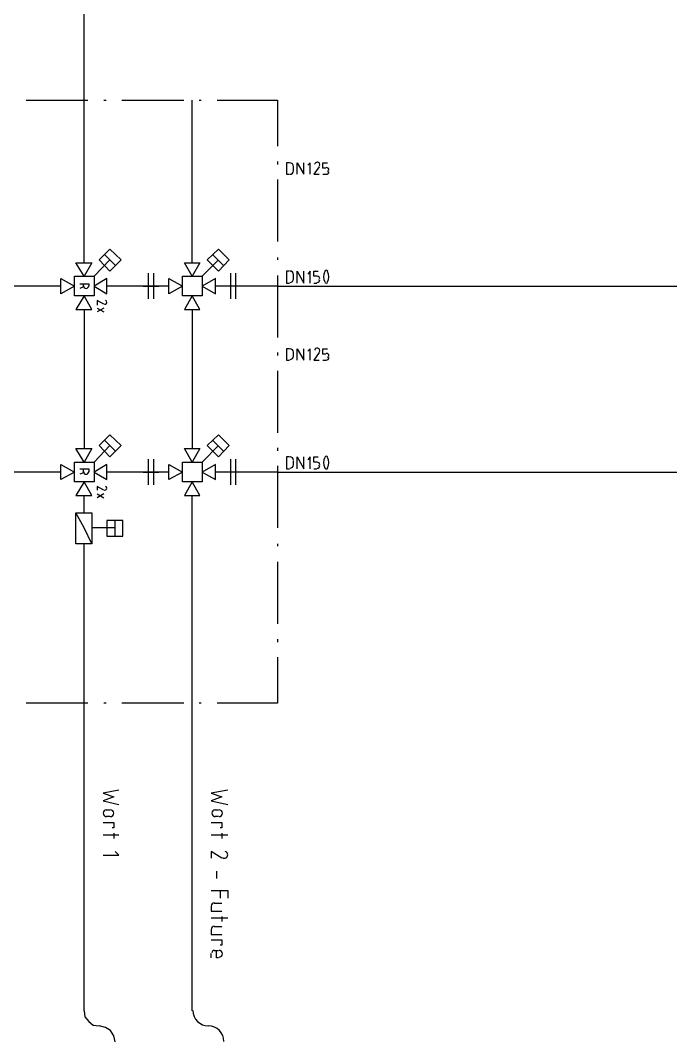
# Model space of a CAD drawing. Header units: millimetres. Extents: x 0 to 33.1, y 1.5 to 45.3.
# Drawn here: x 6.694 to 8.129, y 32.633 to 34.886 of the extents above; entities that cross this region are included whole.
import ezdxf

# ---------------------------------------------------------------- set-up
doc = ezdxf.new("R2010")
doc.units = ezdxf.units.MM
doc.header["$MEASUREMENT"] = 0
doc.layers.get('0').update_dxf_attribs({"linetype": 'CONTINUOUS'})

msp = doc.modelspace()

# ---------------------------------------------------------------- linework, layer by layer
at = {"color": 52, "linetype": 'Continuous'}
for p, q in [((6.83442, 34.7094), (6.83442, 35.2711)), ((6.83442, 34.3511), (6.83442, 34.7094)), ((6.83442, 34.2478), (6.83442, 33.9411)), ((6.83442, 32.7011), (6.83442, 33.6561)), ((6.83442, 32.7011), (6.83442, 32.7011)), ((6.83442, 32.7011), (6.8361, 32.6878)), ((6.8361, 32.6878), (6.84446, 32.6778)), ((6.84446, 32.6778), (6.85444, 32.6694)), ((6.85444, 32.6694), (6.86778, 32.6678)), ((6.88113, 32.6644), (6.86778, 32.6678)), ((6.89279, 32.6578), (6.88113, 32.6644)), ((6.89947, 32.6461), (6.89279, 32.6578)), ((6.90278, 32.6328), (6.89947, 32.6461))]:
    msp.add_line(p, q, dxfattribs=at)
at = {"color": 0, "linetype": 'Continuous'}
for p, q in [((6.70611, 34.7094), (6.84278, 34.7094)), ((6.87776, 34.7094), (6.88276, 34.7094)), ((6.91775, 34.7094), (7.05447, 34.7094)), ((7.08778, 34.7094), (7.09278, 34.7094)), ((7.12776, 34.7094), (7.26113, 34.7094)), ((7.26113, 34.7094), (7.26113, 34.6078)), ((7.26113, 34.5744), (7.26113, 34.5678)), ((7.28776, 34.5711), (7.28108, 34.5711)), ((7.28108, 34.5711), (7.28108, 34.5461)), ((7.29611, 34.5528), (7.29611, 34.5628)), ((7.30447, 34.5461), (7.30447, 34.5711)), ((7.30447, 34.5711), (7.31944, 34.5461)), ((7.31944, 34.5461), (7.31944, 34.5711)), ((7.33279, 34.5711), (7.32781, 34.5661)), ((7.33279, 34.5461), (7.33279, 34.5711)), ((7.35275, 34.5628), (7.3411, 34.5461)), ((7.36111, 34.5594), (7.36111, 34.5711)), ((7.36111, 34.5711), (7.3711, 34.5711)), ((7.36778, 34.5594), (7.36111, 34.5594)), ((7.37278, 34.5511), (7.37278, 34.5544)), ((7.26113, 34.5344), (7.26113, 34.3978)), ((7.28108, 34.5461), (7.28776, 34.5461)), ((7.3411, 34.5461), (7.35275, 34.5461)), ((7.36111, 34.5461), (7.36778, 34.5461)), ((6.89111, 34.3811), (6.86778, 34.3578)), ((6.91613, 34.3578), (6.89111, 34.3811)), ((6.83442, 34.3211), (6.81614, 34.3511)), ((6.81614, 34.3511), (6.85113, 34.3511)), ((6.85113, 34.3511), (6.83442, 34.3211)), ((6.89111, 34.3578), (6.85612, 34.3211)), ((6.86778, 34.3578), (6.89111, 34.3328)), ((6.90446, 34.3444), (6.87944, 34.3694)), ((6.89111, 34.3328), (6.91613, 34.3578)), ((7.26113, 34.3628), (7.26113, 34.3578)), ((6.97613, 34.2994), (6.97613, 34.3278)), ((6.98779, 34.2994), (6.98779, 34.3278)), ((7.15776, 34.2994), (7.15776, 34.3278)), ((7.16943, 34.2994), (7.16943, 34.3278)), ((7.28776, 34.3328), (7.28108, 34.3328)), ((7.28108, 34.3328), (7.28108, 34.3061)), ((7.30447, 34.3061), (7.30447, 34.3328)), ((7.30447, 34.3328), (7.31944, 34.3061)), ((7.31944, 34.3061), (7.31944, 34.3328)), ((7.33279, 34.3328), (7.32781, 34.3261)), ((7.33279, 34.3061), (7.33279, 34.3328)), ((7.3411, 34.3211), (7.3411, 34.3328)), ((7.3411, 34.3328), (7.35113, 34.3328)), ((6.78276, 34.2828), (6.78276, 34.3161)), ((6.78276, 34.3161), (6.81278, 34.2994)), ((6.81278, 34.2778), (6.81278, 34.3211)), ((6.81278, 34.3211), (6.85612, 34.3211)), ((6.82443, 34.3044), (6.84446, 34.3044)), ((6.83279, 34.2994), (6.83279, 34.3044)), ((6.84446, 34.3044), (6.84446, 34.2994)), ((6.85612, 34.3211), (6.85612, 34.2778)), ((6.88444, 34.3161), (6.85612, 34.2994)), ((6.88444, 34.2828), (6.88444, 34.3161)), ((7.26113, 34.3228), (7.26113, 34.1861)), ((7.28108, 34.3061), (7.28776, 34.3061)), ((7.29611, 34.3144), (7.29611, 34.3244)), ((7.34776, 34.3211), (7.3411, 34.3211)), ((7.3411, 34.3061), (7.34776, 34.3061)), ((7.35275, 34.3128), (7.35275, 34.3144)), ((6.81278, 34.2994), (6.78276, 34.2828)), ((6.83279, 34.2978), (6.82443, 34.2944)), ((6.85612, 34.2994), (6.88444, 34.2828)), ((6.96446, 34.2994), (6.99946, 34.2994)), ((6.97613, 34.2711), (6.97613, 34.2994)), ((6.98779, 34.2711), (6.98779, 34.2994)), ((7.1811, 34.2994), (7.14779, 34.2994)), ((7.15776, 34.2711), (7.15776, 34.2994)), ((7.16943, 34.2711), (7.16943, 34.2994)), ((6.85612, 34.2778), (6.81278, 34.2778)), ((6.83442, 34.2778), (6.81614, 34.2478)), ((6.85113, 34.2478), (6.83442, 34.2778)), ((6.87776, 34.2594), (6.86279, 34.2678)), ((6.86279, 34.2678), (6.86279, 34.2578)), ((6.81614, 34.2478), (6.85113, 34.2478)), ((6.86279, 34.2511), (6.87776, 34.2428)), ((6.87776, 34.2511), (6.86279, 34.2428)), ((7.26113, 34.1528), (7.26113, 34.1461)), ((7.28776, 34.1611), (7.28108, 34.1611)), ((7.28108, 34.1611), (7.28108, 34.1361)), ((7.29611, 34.1444), (7.29611, 34.1528)), ((7.30447, 34.1361), (7.30447, 34.1611)), ((7.30447, 34.1611), (7.31944, 34.1361)), ((7.31944, 34.1361), (7.31944, 34.1611)), ((7.33279, 34.1611), (7.32781, 34.1561)), ((7.33279, 34.1361), (7.33279, 34.1611)), ((7.35275, 34.1528), (7.3411, 34.1361)), ((7.36111, 34.1494), (7.36111, 34.1611)), ((7.36111, 34.1611), (7.3711, 34.1611)), ((7.36778, 34.1494), (7.36111, 34.1494)), ((7.28108, 34.1361), (7.28776, 34.1361)), ((7.3411, 34.1361), (7.35275, 34.1361)), ((7.36111, 34.1361), (7.36778, 34.1361)), ((7.37278, 34.1411), (7.37278, 34.1444)), ((7.26113, 34.1128), (7.26113, 33.9761)), ((6.89111, 33.9711), (6.86778, 33.9478)), ((6.91613, 33.9478), (6.89111, 33.9711)), ((6.89111, 33.9478), (6.85612, 33.9111)), ((6.86778, 33.9478), (6.89111, 33.9228)), ((6.90446, 33.9344), (6.87944, 33.9594)), ((6.89111, 33.9228), (6.91613, 33.9478)), ((7.26113, 33.9428), (7.26113, 33.9361)), ((6.83442, 33.9111), (6.81614, 33.9411)), ((6.81614, 33.9411), (6.85113, 33.9411)), ((6.85113, 33.9411), (6.83442, 33.9111)), ((7.28776, 33.9228), (7.28108, 33.9228)), ((7.28108, 33.9228), (7.28108, 33.8961)), ((7.30447, 33.8961), (7.30447, 33.9228)), ((7.30447, 33.9228), (7.31944, 33.8961)), ((7.31944, 33.8961), (7.31944, 33.9228)), ((7.33279, 33.9228), (7.32781, 33.9161)), ((7.33279, 33.8961), (7.33279, 33.9228)), ((7.3411, 33.9111), (7.3411, 33.9228)), ((7.3411, 33.9228), (7.35113, 33.9228)), ((6.78276, 33.8728), (6.78276, 33.9061)), ((6.78276, 33.9061), (6.81278, 33.8894)), ((6.81278, 33.8678), (6.81278, 33.9111)), ((6.81278, 33.9111), (6.85612, 33.9111)), ((6.85612, 33.9111), (6.85612, 33.8678)), ((6.88444, 33.9061), (6.85612, 33.8894)), ((6.88444, 33.8728), (6.88444, 33.9061)), ((6.97613, 33.8894), (6.97613, 33.9178)), ((6.98779, 33.8894), (6.98779, 33.9178)), ((7.15776, 33.8894), (7.15776, 33.9178)), ((7.16943, 33.8894), (7.16943, 33.9178)), ((7.26113, 33.9028), (7.26113, 33.7661)), ((7.29611, 33.9044), (7.29611, 33.9144)), ((7.34776, 33.9111), (7.3411, 33.9111)), ((7.35275, 33.9028), (7.35275, 33.9044)), ((6.81278, 33.8894), (6.78276, 33.8728)), ((6.82443, 33.8961), (6.84446, 33.8961)), ((6.83279, 33.8878), (6.82443, 33.8844)), ((6.83279, 33.8894), (6.83279, 33.8961)), ((6.84446, 33.8961), (6.84446, 33.8894)), ((6.85612, 33.8894), (6.88444, 33.8728)), ((6.96446, 33.8894), (6.99946, 33.8894)), ((6.97613, 33.8611), (6.97613, 33.8894)), ((6.98779, 33.8611), (6.98779, 33.8894)), ((7.1811, 33.8894), (7.14779, 33.8894)), ((7.15776, 33.8611), (7.15776, 33.8894)), ((7.16943, 33.8611), (7.16943, 33.8894)), ((7.28108, 33.8961), (7.28776, 33.8961)), ((7.3411, 33.8961), (7.34776, 33.8961)), ((6.85612, 33.8678), (6.81278, 33.8678)), ((6.83442, 33.8678), (6.81614, 33.8378)), ((6.85113, 33.8378), (6.83442, 33.8678)), ((6.87776, 33.8494), (6.86279, 33.8578)), ((6.86279, 33.8578), (6.86279, 33.8494)), ((6.81614, 33.8378), (6.85113, 33.8378)), ((6.86279, 33.8411), (6.87776, 33.8328)), ((6.87776, 33.8411), (6.86279, 33.8328)), ((6.83442, 33.7661), (6.81614, 33.7994)), ((6.81614, 33.7311), (6.81614, 33.7994)), ((6.81614, 33.7994), (6.85113, 33.7994)), ((6.85113, 33.7994), (6.85113, 33.7311)), ((6.85113, 33.7311), (6.83442, 33.7661)), ((6.90278, 33.7661), (6.85113, 33.7661)), ((6.91943, 33.7828), (6.88444, 33.7828)), ((6.88444, 33.7828), (6.88444, 33.7478)), ((6.90278, 33.7478), (6.90278, 33.7828)), ((6.91943, 33.7478), (6.91943, 33.7828)), ((6.88444, 33.7478), (6.91943, 33.7478)), ((6.85113, 33.7311), (6.81614, 33.7311)), ((7.26113, 33.7311), (7.26113, 33.7261)), ((7.26113, 33.6911), (7.26113, 33.5544)), ((7.26113, 33.5211), (7.26113, 33.5144)), ((7.26113, 33.4811), (7.26113, 33.3794)), ((6.84278, 33.3794), (6.70611, 33.3794)), ((6.88276, 33.3794), (6.87776, 33.3794)), ((7.05447, 33.3794), (6.91775, 33.3794)), ((7.09278, 33.3794), (7.08778, 33.3794)), ((7.26113, 33.3794), (7.12776, 33.3794)), ((6.91114, 33.1878), (6.87608, 33.1811)), ((6.87608, 33.1811), (6.89947, 33.1728)), ((7.1511, 33.1878), (7.11442, 33.1811)), ((7.11442, 33.1811), (7.13781, 33.1728)), ((6.89947, 33.1728), (6.87608, 33.1644)), ((6.87608, 33.1644), (6.91114, 33.1561)), ((7.13781, 33.1728), (7.11442, 33.1644)), ((7.11442, 33.1644), (7.1511, 33.1561)), ((6.88276, 33.1444), (6.89111, 33.1444)), ((7.12278, 33.1444), (7.13112, 33.1444)), ((6.87608, 33.1161), (6.89947, 33.1161)), ((6.89111, 33.1294), (6.88276, 33.1294)), ((6.89947, 33.1161), (6.89947, 33.1044)), ((7.11442, 33.1161), (7.13781, 33.1161)), ((7.13112, 33.1294), (7.12278, 33.1294)), ((7.13781, 33.1161), (7.13781, 33.1044)), ((6.87608, 33.0894), (6.91114, 33.0894)), ((6.89947, 33.1044), (6.89611, 33.1044)), ((6.89947, 33.0928), (6.89947, 33.0811)), ((7.11442, 33.0894), (7.1511, 33.0894)), ((7.13781, 33.1044), (7.13444, 33.1044)), ((7.13781, 33.0928), (7.13781, 33.0811)), ((6.87608, 33.0444), (6.91114, 33.0444)), ((6.91114, 33.0444), (6.90278, 33.0528)), ((7.13781, 33.0378), (7.11442, 33.0528)), ((7.11442, 33.0528), (7.11442, 33.0378)), ((7.12608, 33.0094), (7.12608, 32.9928)), ((7.11442, 32.9661), (7.1511, 32.9661)), ((7.13444, 32.9661), (7.13444, 32.9494)), ((7.1511, 32.9661), (7.1511, 32.9494)), ((7.11442, 32.9311), (7.11442, 32.9211)), ((7.13781, 32.9378), (7.1211, 32.9378)), ((7.11442, 32.9211), (7.13781, 32.9211)), ((7.13781, 32.9094), (7.13781, 32.8978)), ((7.11442, 32.9061), (7.1511, 32.9061)), ((7.13781, 32.8861), (7.1211, 32.8861)), ((7.11442, 32.8794), (7.11442, 32.8694)), ((7.11442, 32.8694), (7.13781, 32.8694)), ((7.11442, 32.8578), (7.13781, 32.8578)), ((7.13781, 32.8461), (7.13444, 32.8461)), ((7.13781, 32.8578), (7.13781, 32.8461)), ((7.11442, 32.8178), (7.11442, 32.8278)), ((7.1211, 32.8344), (7.13112, 32.8344)), ((7.12608, 32.8178), (7.12608, 32.8344)), ((7.13112, 32.8178), (7.12608, 32.8178))]:
    msp.add_line(p, q, dxfattribs=at)
at = {"color": 4, "linetype": 'Continuous'}
for p, q in [((7.07275, 34.3511), (7.07275, 34.7094)), ((7.13112, 34.3811), (7.10612, 34.3578)), ((7.15446, 34.3578), (7.13112, 34.3811)), ((7.07275, 34.3211), (7.0561, 34.3511)), ((7.0561, 34.3511), (7.08946, 34.3511)), ((7.08946, 34.3511), (7.07275, 34.3211)), ((7.13112, 34.3578), (7.09446, 34.3211)), ((7.10612, 34.3578), (7.13112, 34.3328)), ((7.14279, 34.3444), (7.11778, 34.3694)), ((7.13112, 34.3328), (7.15446, 34.3578)), ((7.02111, 34.2828), (7.02111, 34.3161)), ((7.02111, 34.3161), (7.05111, 34.2994)), ((7.05111, 34.2778), (7.05111, 34.3211)), ((7.05111, 34.3211), (7.09446, 34.3211)), ((7.09446, 34.3211), (7.09446, 34.2778)), ((7.12446, 34.3161), (7.09446, 34.2994)), ((7.12446, 34.2828), (7.12446, 34.3161)), ((7.05111, 34.2994), (7.02111, 34.2828)), ((7.09446, 34.2994), (7.12446, 34.2828)), ((7.09446, 34.2778), (7.05111, 34.2778)), ((7.07275, 34.2778), (7.0561, 34.2478)), ((7.08946, 34.2478), (7.07275, 34.2778)), ((7.0561, 34.2478), (7.08946, 34.2478)), ((7.07275, 34.2478), (7.07275, 33.9411)), ((7.13112, 33.9711), (7.10612, 33.9478)), ((7.15446, 33.9478), (7.13112, 33.9711)), ((7.13112, 33.9478), (7.09446, 33.9111)), ((7.10612, 33.9478), (7.13112, 33.9228)), ((7.14279, 33.9344), (7.11778, 33.9594)), ((7.13112, 33.9228), (7.15446, 33.9478)), ((7.07275, 33.9111), (7.0561, 33.9411)), ((7.0561, 33.9411), (7.08946, 33.9411)), ((7.08946, 33.9411), (7.07275, 33.9111)), ((7.02111, 33.8728), (7.02111, 33.9061)), ((7.02111, 33.9061), (7.05111, 33.8894)), ((7.05111, 33.8678), (7.05111, 33.9111)), ((7.05111, 33.9111), (7.09446, 33.9111)), ((7.09446, 33.9111), (7.09446, 33.8678)), ((7.12446, 33.9061), (7.09446, 33.8894)), ((7.12446, 33.8728), (7.12446, 33.9061)), ((7.05111, 33.8894), (7.02111, 33.8728)), ((7.09446, 33.8894), (7.12446, 33.8728)), ((7.09446, 33.8678), (7.05111, 33.8678)), ((7.07275, 33.8678), (7.0561, 33.8378)), ((7.08946, 33.8378), (7.07275, 33.8678)), ((7.0561, 33.8378), (7.08946, 33.8378)), ((7.07275, 33.5161), (7.07275, 33.8378)), ((7.07275, 32.7011), (7.07275, 33.5161)), ((7.07275, 32.7011), (7.07275, 32.7011)), ((7.10781, 32.6678), (7.10781, 32.6678))]:
    msp.add_line(p, q, dxfattribs=at)
at = {"color": 7, "linetype": 'Continuous'}
for p, q in [((6.78276, 34.2994), (6.64611, 34.2994)), ((7.02111, 34.2994), (6.88444, 34.2994)), ((7.26113, 34.2994), (7.12446, 34.2994)), ((7.26113, 34.2994), (8.55778, 34.2994)), ((6.78276, 33.8894), (6.64611, 33.8894)), ((7.02111, 33.8894), (6.88444, 33.8894)), ((7.26113, 33.8894), (7.12446, 33.8894)), ((7.26113, 33.8894), (8.52279, 33.8894)), ((6.83442, 33.7994), (6.83442, 33.8378)), ((6.83442, 33.5161), (6.83442, 33.7311))]:
    msp.add_line(p, q, dxfattribs=at)
at = {"color": 0, "linetype": 'Continuous'}
for points in [[(7.29611, 34.5636), (7.29611, 34.5678), (7.29275, 34.5711), (7.28863, 34.5711)], [(7.28863, 34.5461), (7.29275, 34.5461), (7.29611, 34.5494), (7.29611, 34.5536)], [(7.34868, 34.5728), (7.34603, 34.5728), (7.34369, 34.5711), (7.34299, 34.5685)], [(7.35368, 34.5697), (7.35265, 34.5717), (7.35069, 34.5728), (7.34858, 34.5728)], [(7.35357, 34.5639), (7.35471, 34.5657), (7.35476, 34.5679), (7.35368, 34.5697)], [(7.37446, 34.5553), (7.37446, 34.5585), (7.37185, 34.5611), (7.3686, 34.5611)], [(7.3686, 34.5461), (7.37185, 34.5461), (7.37446, 34.5488), (7.37446, 34.5519)], [(7.29611, 34.3253), (7.29611, 34.3294), (7.29275, 34.3328), (7.28863, 34.3328)], [(7.36567, 34.3317), (7.36182, 34.3246), (7.36182, 34.316), (7.36567, 34.3087)], [(7.3686, 34.3344), (7.36729, 34.3344), (7.36604, 34.3339), (7.36529, 34.3328)], [(7.37196, 34.3328), (7.37115, 34.3339), (7.36996, 34.3344), (7.3686, 34.3344)], [(7.37158, 34.3087), (7.37537, 34.316), (7.37537, 34.3246), (7.37158, 34.3317)], [(7.28863, 34.3078), (7.29275, 34.3078), (7.29611, 34.3111), (7.29611, 34.3153)], [(7.35444, 34.3153), (7.35444, 34.3185), (7.35183, 34.3211), (7.34864, 34.3211)], [(7.34864, 34.3078), (7.35183, 34.3078), (7.35444, 34.3104), (7.35444, 34.3136)], [(7.36529, 34.3078), (7.36604, 34.3068), (7.36729, 34.3061), (7.3686, 34.3061)], [(7.3686, 34.3061), (7.36996, 34.3061), (7.37115, 34.3068), (7.37196, 34.3078)], [(6.83279, 34.3003), (6.83279, 34.2971), (6.83539, 34.2944), (6.8386, 34.2944)], [(6.8386, 34.2944), (6.84185, 34.2944), (6.84446, 34.2971), (6.84446, 34.3003)], [(6.8781, 34.2601), (6.87935, 34.2593), (6.88097, 34.2592), (6.88232, 34.26)], [(6.88444, 34.2636), (6.88444, 34.2654), (6.88319, 34.2671), (6.8814, 34.2676)], [(6.88232, 34.26), (6.88363, 34.2607), (6.88444, 34.2621), (6.88444, 34.2636)], [(7.29611, 34.1536), (7.29611, 34.1578), (7.29275, 34.1611), (7.28863, 34.1611)], [(7.28863, 34.1378), (7.29275, 34.1378), (7.29611, 34.1411), (7.29611, 34.1453)], [(7.34868, 34.1628), (7.34603, 34.1628), (7.34369, 34.1611), (7.34299, 34.1585)], [(7.35368, 34.1597), (7.35265, 34.1617), (7.35069, 34.1628), (7.34858, 34.1628)], [(7.35357, 34.1539), (7.35471, 34.1557), (7.35476, 34.1579), (7.35368, 34.1597)], [(7.37446, 34.1453), (7.37446, 34.1485), (7.37185, 34.1511), (7.3686, 34.1511)], [(7.3686, 34.1361), (7.37185, 34.1361), (7.37446, 34.1388), (7.37446, 34.1419)], [(7.29611, 33.9153), (7.29611, 33.9194), (7.29275, 33.9228), (7.28863, 33.9228)], [(7.36567, 33.9217), (7.36182, 33.9146), (7.36182, 33.906), (7.36567, 33.8987)], [(7.3686, 33.9244), (7.36729, 33.9244), (7.36604, 33.9239), (7.36529, 33.9228)], [(7.37196, 33.9228), (7.37115, 33.9239), (7.36996, 33.9244), (7.3686, 33.9244)], [(7.37158, 33.8987), (7.37537, 33.906), (7.37537, 33.9146), (7.37158, 33.9217)], [(7.28863, 33.8978), (7.29275, 33.8978), (7.29611, 33.9011), (7.29611, 33.9053)], [(7.35444, 33.9053), (7.35444, 33.9085), (7.35183, 33.9111), (7.34864, 33.9111)], [(7.34864, 33.8978), (7.35183, 33.8978), (7.35444, 33.9004), (7.35444, 33.9036)], [(7.36529, 33.8978), (7.36604, 33.8968), (7.36729, 33.8961), (7.3686, 33.8961)], [(7.3686, 33.8961), (7.36996, 33.8961), (7.37115, 33.8968), (7.37196, 33.8978)], [(6.83279, 33.8903), (6.83279, 33.8871), (6.83539, 33.8844), (6.8386, 33.8844)], [(6.8386, 33.8844), (6.84185, 33.8844), (6.84446, 33.8871), (6.84446, 33.8903)], [(6.88444, 33.8536), (6.88444, 33.8554), (6.88319, 33.8571), (6.8814, 33.8576)], [(6.88232, 33.85), (6.88363, 33.8507), (6.88444, 33.8521), (6.88444, 33.8536)], [(6.8781, 33.8501), (6.87935, 33.8493), (6.88097, 33.8492), (6.88232, 33.85)], [(6.88363, 33.1444), (6.87944, 33.1444), (6.87608, 33.1411), (6.87608, 33.1369)], [(6.87608, 33.1369), (6.87608, 33.1328), (6.87944, 33.1294), (6.88363, 33.1294)], [(6.89947, 33.1369), (6.89947, 33.1411), (6.89611, 33.1444), (6.89193, 33.1444)], [(6.89193, 33.1294), (6.89611, 33.1294), (6.89947, 33.1328), (6.89947, 33.1369)], [(7.12358, 33.1444), (7.11947, 33.1444), (7.1161, 33.1411), (7.1161, 33.1369)], [(7.1161, 33.1369), (7.1161, 33.1328), (7.11947, 33.1294), (7.12358, 33.1294)], [(7.13943, 33.1369), (7.13943, 33.1411), (7.13607, 33.1444), (7.13194, 33.1444)], [(7.13194, 33.1294), (7.13607, 33.1294), (7.13943, 33.1328), (7.13943, 33.1369)], [(7.1511, 33.0451), (7.15115, 33.0486), (7.14893, 33.0515), (7.14561, 33.0525)], [(7.14725, 33.0388), (7.14963, 33.04), (7.1511, 33.0426), (7.1511, 33.0453)], [(7.13965, 33.0389), (7.14199, 33.0375), (7.14486, 33.0374), (7.14725, 33.0388)], [(7.12196, 32.9394), (7.11778, 32.9394), (7.11442, 32.9361), (7.11442, 32.9319)], [(7.12196, 32.8878), (7.11778, 32.8878), (7.11442, 32.8844), (7.11442, 32.8803)], [(7.12196, 32.8344), (7.11871, 32.8344), (7.1161, 32.8318), (7.1161, 32.8286)], [(7.13943, 32.8269), (7.13943, 32.8311), (7.13607, 32.8344), (7.13194, 32.8344)], [(7.13194, 32.8194), (7.13607, 32.8194), (7.13943, 32.8228), (7.13943, 32.8269)]]:
    msp.add_open_spline(points, degree=3, dxfattribs=at)
at = {"color": 4, "linetype": 'Continuous'}
for points in [[(7.07443, 32.7019), (7.07443, 32.6831), (7.08974, 32.6678), (7.10861, 32.6678)], [(7.14279, 32.6336), (7.14279, 32.6525), (7.1275, 32.6678), (7.10861, 32.6678)]]:
    msp.add_open_spline(points, degree=3, dxfattribs=at)

doc.saveas('drawing.dxf')
